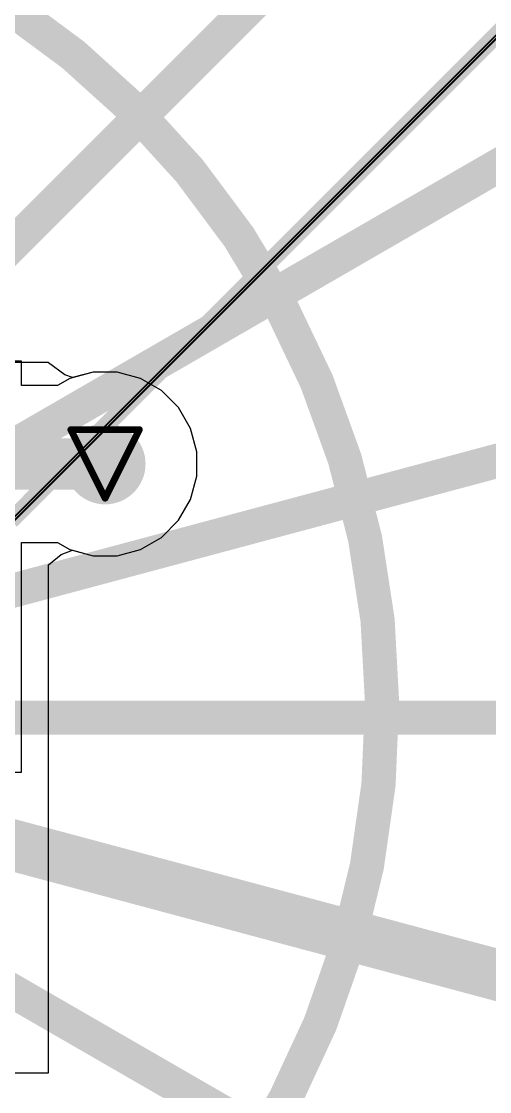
# Model space of a CAD drawing. Header units: inches. Extents: x -18 to 217, y -14 to 159.
# Drawn here: x 39.39 to 42.86, y 16.69 to 24.63 of the extents above; entities that cross this region are included whole.
import ezdxf

# ---------------------------------------------------------------- set-up
doc = ezdxf.new("R2010")
doc.units = ezdxf.units.IN
for name, color, linetype in [('Bottom Layer', 5, 'Continuous'), ('Dimension', 6, 'Continuous'), ('Drill Drawing', 1, 'Continuous'), ('Fabrication', 76, 'Continuous'), ('Mechanical 4', 56, 'Continuous'), ('Top Layer', 1, 'Continuous'), ('Top Overlay', 2, 'Continuous'), ('Via Holes', 16, 'Continuous')]:
    doc.layers.add(name, color=color, linetype=linetype)

msp = doc.modelspace()

# ---------------------------------------------------------------- hatches: boundary and pattern name
at = {"layer": 'Bottom Layer'}
h = msp.add_hatch(color=5, dxfattribs=at)
edge = h.paths.add_edge_path()
edge.add_arc((40.0106, 21.3493), 0.3, 0, 360)
at = {"layer": 'Top Layer'}
h = msp.add_hatch(color=1, dxfattribs=at)
edge = h.paths.add_edge_path()
edge.add_arc((40.0106, 21.3493), 0.3, 0, 360)
at = {"layer": 'Via Holes'}
h = msp.add_hatch(color=7, dxfattribs=at)
edge = h.paths.add_edge_path()
edge.add_arc((40.0106, 21.3493), 0.15, 0, 360)

# ---------------------------------------------------------------- linework, layer by layer
at = {"layer": 'Bottom Layer'}
for p, q in [((39.3909, 22.1113), (37.7399, 22.1113)), ((39.3909, 21.932), (39.3909, 22.1113)), ((39.9209, 22.0303), (39.7477, 21.9839)), ((40.1002, 22.0303), (39.9209, 22.0303)), ((40.2734, 21.9839), (40.1002, 22.0303)), ((39.6578, 21.932), (39.3909, 21.932)), ((39.7477, 21.9839), (39.6578, 21.932)), ((40.4287, 21.8942), (40.2734, 21.9839)), ((40.5555, 21.7674), (40.4287, 21.8942)), ((40.6451, 21.6122), (40.5555, 21.7674)), ((40.6916, 21.439), (40.6451, 21.6122)), ((40.6916, 21.2596), (40.6916, 21.439)), ((40.6451, 21.0864), (40.6916, 21.2596)), ((40.5555, 20.9312), (40.6451, 21.0864)), ((40.4287, 20.8044), (40.5555, 20.9312)), ((40.2734, 20.7147), (40.4287, 20.8044)), ((39.3909, 20.5873), (39.3909, 20.7666)), ((39.3909, 20.7666), (39.6578, 20.7666)), ((39.6578, 20.7666), (39.7477, 20.7147)), ((39.7477, 20.7147), (39.9209, 20.6683)), ((39.9209, 20.6683), (40.1002, 20.6683)), ((40.1002, 20.6683), (40.2734, 20.7147)), ((39.3909, 19.0633), (39.3909, 20.5873)), ((39.3909, 20.5873), (39.3909, 20.5873)), ((37.7399, 19.0633), (39.3909, 19.0633))]:
    msp.add_line(p, q, dxfattribs=at)
at = {"layer": 'Bottom Layer', "const_width": 0.381}
msp.add_lwpolyline([(38.5654, 21.3493), (40.0106, 21.3493)], dxfattribs=at)
at = {"layer": 'Bottom Layer', "const_width": 0.1905}
msp.add_lwpolyline([(39.9153, 21.3493, 1), (40.1058, 21.3493, 1)], format="xyb", close=True, dxfattribs=at)
at = {"layer": 'Dimension', "const_width": 0.254}
for points in [[(58.31, 19.467, 1), (13.31, 19.467, 1)], [(54.5603, 19.4669, 1), (17.0603, 19.4669, 1)]]:
    msp.add_lwpolyline(points, format="xyb", close=True, dxfattribs=at)
at = {"layer": 'Dimension'}
for points, const_width in [([(16.6537, 0.3073), (52.7161, 36.3698)], 0.254), ([(11.511, 5.4), (60.3056, 33.6093)], 0.254), ([(15.0437, 31.4566), (58.3449, 6.4566)], 0.254), ([(11.0305, 12.8273), (59.3268, 25.7683)], 0.254), ([(12.3026, 25.762), (61.1677, 12.6687)], 0.381), ([(11.711, 19.4669), (61.711, 19.4669)], 0.254)]:
    msp.add_lwpolyline(points, dxfattribs=dict(at, const_width=const_width))
at = {"layer": 'Drill Drawing', "const_width": 0.0508}
for points in [[(39.7566, 21.6033), (40.2646, 21.6033)], [(39.7566, 21.6033), (40.0106, 21.0953)], [(40.0106, 21.0953), (40.2646, 21.6033)]]:
    msp.add_lwpolyline(points, dxfattribs=at)
at = {"layer": 'Drill Drawing', "const_width": 0.0254}
for points in [[(39.7439, 21.6033, 1), (39.7693, 21.6033, 1)], [(39.7439, 21.6033, 1), (39.7693, 21.6033, 1)], [(40.2519, 21.6033, 1), (40.2773, 21.6033, 1)], [(40.2519, 21.6033, 1), (40.2773, 21.6033, 1)], [(39.9979, 21.0953, 1), (40.0233, 21.0953, 1)], [(39.9979, 21.0953, 1), (40.0233, 21.0953, 1)]]:
    msp.add_lwpolyline(points, format="xyb", close=True, dxfattribs=at)
at = {"layer": 'Fabrication', "const_width": 0.0127}
for points in [[(22.3945, 23.55, -0.436929), (40.8304, 32.6188)], [(22.3945, 23.55, -0.436929), (40.8304, 32.6188)], [(53.1935, 31.3327, -1.1671), (15.6751, 13.587)], [(53.1935, 31.3327, -1.1671), (15.6751, 13.587)], [(53.1935, 31.3327, -1.1671), (15.6751, 13.587)], [(53.1935, 31.3327, -1.1671), (15.6751, 13.587)], [(54.5111, 31.1383, -1.205705), (14.1774, 15.55)], [(54.5111, 31.1383, -1.205705), (14.1774, 15.55)], [(46.0676, 30.4948, -1.250986), (21.846, 14.0738)], [(46.0676, 30.4948, -1.250986), (21.846, 14.0738)], [(46.0676, 30.4948, -1.250986), (21.846, 14.0738)], [(46.0676, 30.4948, -1.250986), (21.846, 14.0738)], [(44.8304, 30.2569, -1.342703), (22.3943, 15.55)]]:
    msp.add_lwpolyline(points, format="xyb", dxfattribs=at)
at = {"layer": 'Fabrication'}
for points, const_width in [([(36.8717, 18.4893), (43.9427, 25.5604)], 0.0127), ([(36.8717, 18.4893), (43.9427, 25.5604)], 0.0127), ([(39.311, 20.9286), (43.9427, 25.5604)], 0.127), ([(39.311, 20.9286), (43.9427, 25.5604)], 0.127), ([(36.8855, 18.4778), (43.9565, 25.5489)], 0.0127), ([(36.8855, 18.4778), (43.9565, 25.5489)], 0.0127)]:
    msp.add_lwpolyline(points, dxfattribs=dict(at, const_width=const_width))
at = {"layer": 'Mechanical 4', "const_width": 0.0127}
for points in [[(50.811, 19.55, 1), (20.811, 19.55, 1)], [(50.811, 19.55, 1), (20.811, 19.55, 1)], [(50.811, 19.55, 1), (20.811, 19.55, 1)], [(50.811, 19.55, 1), (20.811, 19.55, 1)], [(50.8248, 19.5385, 1), (20.8248, 19.5385, 1)], [(50.8248, 19.5385, 1), (20.8248, 19.5385, 1)], [(50.8248, 19.5385, 1), (20.8248, 19.5385, 1)], [(50.8248, 19.5385, 1), (20.8248, 19.5385, 1)]]:
    msp.add_lwpolyline(points, format="xyb", close=True, dxfattribs=at)
at = {"layer": 'Top Layer'}
for p, q in [((39.5913, 22.1029), (37.5293, 22.1029)), ((39.5913, 22.0989), (39.5913, 22.1029)), ((39.711, 22.0109), (39.5913, 22.0989)), ((39.7691, 21.9896), (39.711, 22.0109)), ((39.9209, 22.0303), (39.7691, 21.9896)), ((40.1002, 22.0303), (39.9209, 22.0303)), ((40.2734, 21.9839), (40.1002, 22.0303)), ((40.4287, 21.8942), (40.2734, 21.9839)), ((40.5555, 21.7674), (40.4287, 21.8942)), ((40.6451, 21.6122), (40.5555, 21.7674)), ((40.6916, 21.439), (40.6451, 21.6122)), ((40.6916, 21.2596), (40.6916, 21.439)), ((40.6451, 21.0864), (40.6916, 21.2596)), ((40.5555, 20.9312), (40.6451, 21.0864)), ((40.4287, 20.8044), (40.5555, 20.9312)), ((40.2734, 20.7147), (40.4287, 20.8044)), ((39.5913, 20.5997), (39.6837, 20.6777)), ((39.6837, 20.6777), (39.7691, 20.709)), ((39.7691, 20.709), (39.9209, 20.6683)), ((39.9209, 20.6683), (40.1002, 20.6683)), ((40.1002, 20.6683), (40.2734, 20.7147)), ((39.5913, 19.3709), (39.5913, 20.5997)), ((39.5913, 18.1009), (39.5913, 19.3709)), ((39.5913, 16.8309), (39.5913, 18.1009)), ((37.5293, 16.8309), (39.5913, 16.8309))]:
    msp.add_line(p, q, dxfattribs=at)
at = {"layer": 'Top Layer', "const_width": 2.032}
msp.add_lwpolyline([(23.9597, 38.6755, -0.53877), (58.0622, 22.8854)], format="xyb", dxfattribs=at)
at = {"layer": 'Top Layer', "const_width": 0.254}
for points in [[(38.3938, 21.3606), (39.9992, 21.3606)], [(39.9992, 21.3606), (40.0106, 21.3493)]]:
    msp.add_lwpolyline(points, dxfattribs=at)
at = {"layer": 'Top Layer', "const_width": 0.127}
for points in [[(39.9357, 21.3606, 1), (40.0627, 21.3606, 1)], [(39.9357, 21.3606, 1), (40.0627, 21.3606, 1)], [(39.9471, 21.3493, 1), (40.0741, 21.3493, 1)]]:
    msp.add_lwpolyline(points, format="xyb", close=True, dxfattribs=at)
at = {"layer": 'Top Overlay', "const_width": 0.254}
msp.add_lwpolyline([(50.8104, 19.4669, 1), (20.8103, 19.4669, 1)], format="xyb", close=True, dxfattribs=at)
msp.add_lwpolyline([(32.268, 14.3968, -3.227024), (39.3387, 14.3832)], format="xyb", dxfattribs=at)

doc.saveas('drawing.dxf')
